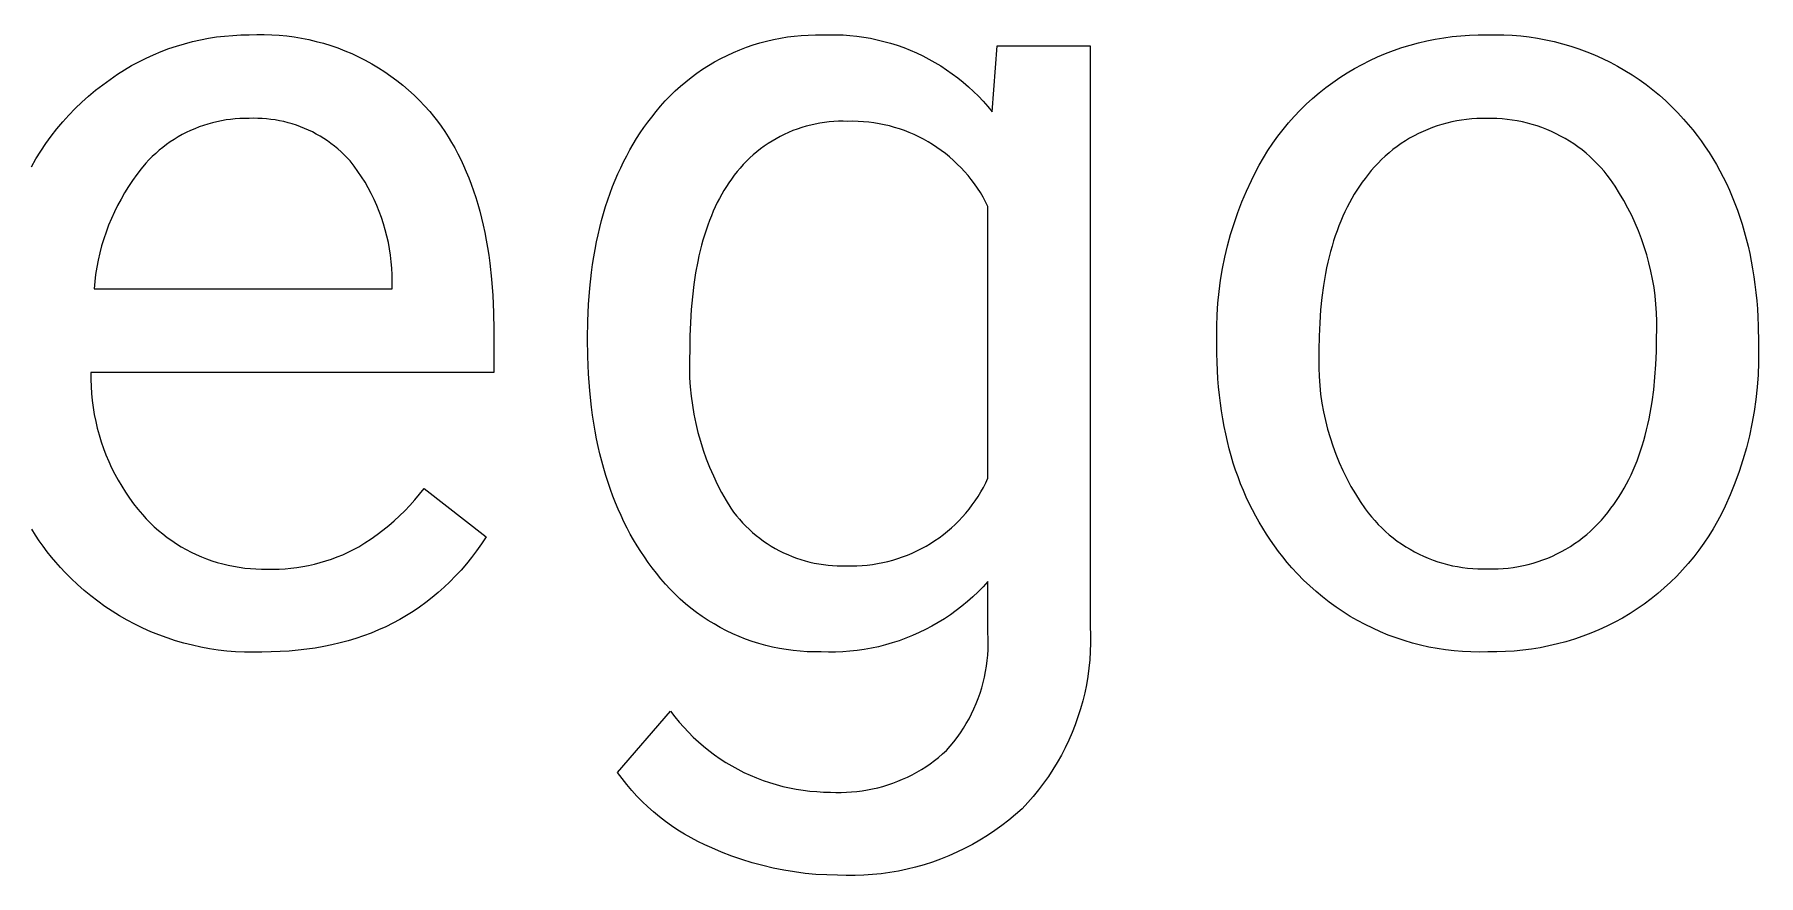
# Model space of a CAD drawing. Header units: millimetres. Extents: x -962 to 3068, y -237 to 2578.
# Drawn here: x 1969 to 2051.2, y 70 to 110.1 of the extents above; entities that cross this region are included whole.
import ezdxf

# ---------------------------------------------------------------- set-up
doc = ezdxf.new("R2010")
doc.units = ezdxf.units.MM
doc.header["$MEASUREMENT"] = 0
doc.layers.add('Domyślny', color=7, linetype='Continuous', true_color=0x000000)

msp = doc.modelspace()

# ---------------------------------------------------------------- linework, layer by layer
at = {"layer": 'Domyślny', "color": 18, "lineweight": 15, "true_color": 0x000000}
for p, q in [((1975.04, 109.256), (1975.406, 109.393)), ((1975.406, 109.393), (1975.776, 109.518)), ((1975.776, 109.518), (1976.15, 109.63)), ((1976.15, 109.63), (1976.527, 109.729)), ((1976.527, 109.729), (1976.908, 109.815)), ((1976.908, 109.815), (1977.292, 109.888)), ((1977.292, 109.888), (1977.678, 109.948)), ((1977.678, 109.948), (1978.065, 109.994)), ((1978.065, 109.994), (1978.454, 110.027)), ((1978.454, 110.027), (1978.844, 110.047)), ((1978.844, 110.047), (1979.235, 110.053)), ((1979.235, 110.053), (1979.593, 110.066)), ((1979.593, 110.066), (1979.951, 110.068)), ((1979.951, 110.068), (1980.309, 110.057)), ((1980.309, 110.057), (1980.667, 110.035)), ((1980.667, 110.035), (1981.024, 110)), ((1981.024, 110), (1981.379, 109.953)), ((1981.379, 109.953), (1981.733, 109.894)), ((1981.733, 109.894), (1982.084, 109.824)), ((1982.084, 109.824), (1982.433, 109.741)), ((1982.433, 109.741), (1982.779, 109.647)), ((1982.779, 109.647), (1983.121, 109.541)), ((1983.121, 109.541), (1983.46, 109.424)), ((1983.46, 109.424), (1983.794, 109.295)), ((1983.794, 109.295), (1984.124, 109.155)), ((2002.315, 109.215), (2002.624, 109.344)), ((2002.624, 109.344), (2002.937, 109.464)), ((2002.937, 109.464), (2003.254, 109.572)), ((2003.254, 109.572), (2003.574, 109.67)), ((2003.574, 109.67), (2003.897, 109.757)), ((2003.897, 109.757), (2004.223, 109.833)), ((2004.223, 109.833), (2004.552, 109.897)), ((2004.552, 109.897), (2004.883, 109.951)), ((2004.883, 109.951), (2005.215, 109.993)), ((2005.215, 109.993), (2005.548, 110.024)), ((2005.548, 110.024), (2005.883, 110.043)), ((2005.883, 110.043), (2006.217, 110.052)), ((2006.217, 110.052), (2006.552, 110.049)), ((2006.552, 110.049), (2006.881, 110.058)), ((2006.881, 110.058), (2007.211, 110.057)), ((2007.211, 110.057), (2007.54, 110.045)), ((2007.54, 110.045), (2007.868, 110.021)), ((2007.868, 110.021), (2008.196, 109.987)), ((2008.196, 109.987), (2008.522, 109.941)), ((2008.522, 109.941), (2008.846, 109.885)), ((2008.846, 109.885), (2009.169, 109.817)), ((2009.169, 109.817), (2009.489, 109.739)), ((2009.489, 109.739), (2009.806, 109.65)), ((2009.806, 109.65), (2010.12, 109.551)), ((2010.12, 109.551), (2010.43, 109.44)), ((2010.43, 109.44), (2010.737, 109.32)), ((2010.737, 109.32), (2011.039, 109.189)), ((2014.645, 106.385), (2014.886, 109.525)), ((2014.886, 109.525), (2019.315, 109.525)), ((2019.315, 109.525), (2019.315, 81.852)), ((2033.395, 109.16), (2033.779, 109.307)), ((2033.779, 109.307), (2034.168, 109.441)), ((2034.168, 109.441), (2034.561, 109.563)), ((2034.561, 109.563), (2034.958, 109.671)), ((2034.958, 109.671), (2035.358, 109.765)), ((2035.358, 109.765), (2035.761, 109.847)), ((2035.761, 109.847), (2036.167, 109.914)), ((2036.167, 109.914), (2036.575, 109.969)), ((2036.575, 109.969), (2036.984, 110.009)), ((2036.984, 110.009), (2037.394, 110.036)), ((2037.394, 110.036), (2037.805, 110.049)), ((2037.805, 110.049), (2038.217, 110.049)), ((2038.217, 110.049), (2038.622, 110.057)), ((2038.622, 110.057), (2039.027, 110.051)), ((2039.027, 110.051), (2039.432, 110.031)), ((2039.432, 110.031), (2039.837, 109.998)), ((2039.837, 109.998), (2040.239, 109.951)), ((2040.239, 109.951), (2040.64, 109.891)), ((2040.64, 109.891), (2041.039, 109.817)), ((2041.039, 109.817), (2041.435, 109.729)), ((2041.435, 109.729), (2041.827, 109.629)), ((2041.827, 109.629), (2042.216, 109.514)), ((2042.216, 109.514), (2042.601, 109.387)), ((2042.601, 109.387), (2042.982, 109.247)), ((1973.297, 108.383), (1973.633, 108.582)), ((1973.633, 108.582), (1973.976, 108.768)), ((1973.976, 108.768), (1974.325, 108.943)), ((1974.325, 108.943), (1974.68, 109.105)), ((1974.68, 109.105), (1975.04, 109.256)), ((1984.124, 109.155), (1984.449, 109.004)), ((1984.449, 109.004), (1984.769, 108.842)), ((1984.769, 108.842), (1985.083, 108.669)), ((1985.083, 108.669), (1985.391, 108.486)), ((1985.391, 108.486), (1985.693, 108.292)), ((2000.847, 108.413), (2001.13, 108.593)), ((2001.13, 108.593), (2001.418, 108.763)), ((2001.418, 108.763), (2001.712, 108.924)), ((2001.712, 108.924), (2002.011, 109.074)), ((2002.011, 109.074), (2002.315, 109.215)), ((2011.039, 109.189), (2011.337, 109.048)), ((2011.337, 109.048), (2011.629, 108.897)), ((2011.629, 108.897), (2011.917, 108.737)), ((2011.917, 108.737), (2012.199, 108.567)), ((2012.199, 108.567), (2012.475, 108.387)), ((2031.914, 108.446), (2032.275, 108.643)), ((2032.275, 108.643), (2032.643, 108.828)), ((2032.643, 108.828), (2033.016, 109)), ((2033.016, 109), (2033.395, 109.16)), ((2042.982, 109.247), (2043.357, 109.094)), ((2043.357, 109.094), (2043.727, 108.928)), ((2043.727, 108.928), (2044.091, 108.75)), ((2044.091, 108.75), (2044.449, 108.559)), ((2044.449, 108.559), (2044.8, 108.357)), ((1971.912, 107.407), (1972.255, 107.675)), ((1972.255, 107.675), (1972.607, 107.93)), ((1972.607, 107.93), (1972.967, 108.174)), ((1972.967, 108.174), (1973.297, 108.383)), ((1985.693, 108.292), (1985.988, 108.089)), ((1985.988, 108.089), (1986.276, 107.875)), ((1986.276, 107.875), (1986.556, 107.652)), ((1986.556, 107.652), (1986.829, 107.42)), ((1999.784, 107.6), (2000.039, 107.817)), ((2000.039, 107.817), (2000.302, 108.024)), ((2000.302, 108.024), (2000.571, 108.223)), ((2000.571, 108.223), (2000.847, 108.413)), ((2012.475, 108.387), (2012.745, 108.198)), ((2012.745, 108.198), (2013.008, 108.001)), ((2013.008, 108.001), (2013.265, 107.794)), ((2013.265, 107.794), (2013.514, 107.579)), ((2030.55, 107.539), (2030.878, 107.783)), ((2030.878, 107.783), (2031.215, 108.016)), ((2031.215, 108.016), (2031.56, 108.237)), ((2031.56, 108.237), (2031.914, 108.446)), ((2044.8, 108.357), (2045.145, 108.142)), ((2045.145, 108.142), (2045.481, 107.917)), ((2045.481, 107.917), (2045.81, 107.68)), ((2045.81, 107.68), (2046.131, 107.431)), ((1970.943, 106.535), (1971.256, 106.837)), ((1971.256, 106.837), (1971.579, 107.128)), ((1971.579, 107.128), (1971.912, 107.407)), ((1986.829, 107.42), (1987.094, 107.178)), ((1987.094, 107.178), (1987.35, 106.928)), ((1987.35, 106.928), (1987.598, 106.669)), ((1998.841, 106.65), (1999.064, 106.9)), ((1999.064, 106.9), (1999.296, 107.141)), ((1999.296, 107.141), (1999.536, 107.375)), ((1999.536, 107.375), (1999.784, 107.6)), ((2013.514, 107.579), (2013.756, 107.356)), ((2013.756, 107.356), (2013.99, 107.124)), ((2013.99, 107.124), (2014.217, 106.885)), ((2014.217, 106.885), (2014.435, 106.639)), ((2029.616, 106.742), (2029.918, 107.018)), ((2029.918, 107.018), (2030.229, 107.284)), ((2030.229, 107.284), (2030.55, 107.539)), ((2046.131, 107.431), (2046.443, 107.172)), ((2046.443, 107.172), (2046.746, 106.903)), ((2046.746, 106.903), (2047.04, 106.624)), ((1970.35, 105.899), (1970.641, 106.222)), ((1970.641, 106.222), (1970.943, 106.535)), ((1978.131, 105.993), (1977.913, 105.956)), ((1978.351, 106.023), (1978.131, 105.993)), ((1978.571, 106.045), (1978.351, 106.023)), ((1978.792, 106.06), (1978.571, 106.045)), ((1979.013, 106.067), (1978.792, 106.06)), ((1979.235, 106.067), (1979.013, 106.067)), ((1979.442, 106.072), (1979.235, 106.067)), ((1979.65, 106.071), (1979.442, 106.072)), ((1979.858, 106.062), (1979.65, 106.071)), ((1980.065, 106.047), (1979.858, 106.062)), ((1980.271, 106.024), (1980.065, 106.047)), ((1980.477, 105.995), (1980.271, 106.024)), ((1980.681, 105.958), (1980.477, 105.995)), ((1987.598, 106.669), (1987.837, 106.402)), ((1987.837, 106.402), (1988.025, 106.171)), ((1988.025, 106.171), (1988.208, 105.935)), ((1998.231, 105.883), (1998.419, 106.13)), ((1998.419, 106.13), (1998.626, 106.394)), ((1998.626, 106.394), (1998.841, 106.65)), ((2014.435, 106.639), (2014.645, 106.385)), ((2028.769, 105.853), (2029.041, 106.159)), ((2029.041, 106.159), (2029.323, 106.455)), ((2029.323, 106.455), (2029.616, 106.742)), ((2037.258, 106.022), (2037.02, 105.991)), ((2037.497, 106.044), (2037.258, 106.022)), ((2037.737, 106.059), (2037.497, 106.044)), ((2037.977, 106.065), (2037.737, 106.059)), ((2038.217, 106.063), (2037.977, 106.065)), ((2038.461, 106.065), (2038.217, 106.063)), ((2038.704, 106.059), (2038.461, 106.065)), ((2038.948, 106.044), (2038.704, 106.059)), ((2039.191, 106.021), (2038.948, 106.044)), ((2039.433, 105.99), (2039.191, 106.021)), ((2047.04, 106.624), (2047.324, 106.334)), ((2047.324, 106.334), (2047.598, 106.036)), ((2047.598, 106.036), (2047.818, 105.783)), ((1969.546, 104.872), (1969.802, 105.224)), ((1969.802, 105.224), (1970.07, 105.566)), ((1970.07, 105.566), (1970.35, 105.899)), ((1975.849, 105.185), (1975.66, 105.07)), ((1976.042, 105.294), (1975.849, 105.185)), ((1976.239, 105.395), (1976.042, 105.294)), ((1976.439, 105.49), (1976.239, 105.395)), ((1976.642, 105.578), (1976.439, 105.49)), ((1976.848, 105.659), (1976.642, 105.578)), ((1977.057, 105.733), (1976.848, 105.659)), ((1977.268, 105.8), (1977.057, 105.733)), ((1977.481, 105.859), (1977.268, 105.8)), ((1977.696, 105.911), (1977.481, 105.859)), ((1977.913, 105.956), (1977.696, 105.911)), ((1980.884, 105.915), (1980.681, 105.958)), ((1981.086, 105.864), (1980.884, 105.915)), ((1981.286, 105.807), (1981.086, 105.864)), ((1981.483, 105.743), (1981.286, 105.807)), ((1981.679, 105.672), (1981.483, 105.743)), ((1981.871, 105.595), (1981.679, 105.672)), ((1982.062, 105.511), (1981.871, 105.595)), ((1982.249, 105.421), (1982.062, 105.511)), ((1982.433, 105.325), (1982.249, 105.421)), ((1982.613, 105.222), (1982.433, 105.325)), ((1982.79, 105.113), (1982.613, 105.222)), ((1988.208, 105.935), (1988.384, 105.692)), ((1988.384, 105.692), (1988.554, 105.443)), ((1988.554, 105.443), (1988.719, 105.188)), ((1988.719, 105.188), (1988.877, 104.927)), ((1997.702, 105.111), (1997.873, 105.373)), ((1997.873, 105.373), (1998.049, 105.631)), ((1998.049, 105.631), (1998.231, 105.883)), ((2004.539, 105.208), (2004.344, 105.102)), ((2004.739, 105.307), (2004.539, 105.208)), ((2004.941, 105.399), (2004.739, 105.307)), ((2005.147, 105.484), (2004.941, 105.399)), ((2005.355, 105.562), (2005.147, 105.484)), ((2005.566, 105.633), (2005.355, 105.562)), ((2005.779, 105.696), (2005.566, 105.633)), ((2005.995, 105.752), (2005.779, 105.696)), ((2006.212, 105.8), (2005.995, 105.752)), ((2006.43, 105.841), (2006.212, 105.8)), ((2006.65, 105.875), (2006.43, 105.841)), ((2006.871, 105.901), (2006.65, 105.875)), ((2007.093, 105.919), (2006.871, 105.901)), ((2007.315, 105.93), (2007.093, 105.919)), ((2007.538, 105.933), (2007.315, 105.93)), ((2007.76, 105.928), (2007.538, 105.933)), ((2008.01, 105.931), (2007.76, 105.928)), ((2008.261, 105.925), (2008.01, 105.931)), ((2008.511, 105.91), (2008.261, 105.925)), ((2008.76, 105.887), (2008.511, 105.91)), ((2009.008, 105.855), (2008.76, 105.887)), ((2009.255, 105.815), (2009.008, 105.855)), ((2009.501, 105.765), (2009.255, 105.815)), ((2009.744, 105.708), (2009.501, 105.765)), ((2009.986, 105.642), (2009.744, 105.708)), ((2010.225, 105.567), (2009.986, 105.642)), ((2010.461, 105.485), (2010.225, 105.567)), ((2010.694, 105.394), (2010.461, 105.485)), ((2010.924, 105.295), (2010.694, 105.394)), ((2011.151, 105.188), (2010.924, 105.295)), ((2011.373, 105.073), (2011.151, 105.188)), ((2028.017, 104.882), (2028.256, 105.215)), ((2028.256, 105.215), (2028.507, 105.538)), ((2028.507, 105.538), (2028.769, 105.853)), ((2034.751, 105.24), (2034.541, 105.123)), ((2034.965, 105.35), (2034.751, 105.24)), ((2035.182, 105.452), (2034.965, 105.35)), ((2035.402, 105.547), (2035.182, 105.452)), ((2035.626, 105.634), (2035.402, 105.547)), ((2035.853, 105.714), (2035.626, 105.634)), ((2036.082, 105.785), (2035.853, 105.714)), ((2036.314, 105.849), (2036.082, 105.785)), ((2036.547, 105.904), (2036.314, 105.849)), ((2036.783, 105.952), (2036.547, 105.904)), ((2037.02, 105.991), (2036.783, 105.952)), ((2039.673, 105.95), (2039.433, 105.99)), ((2039.912, 105.902), (2039.673, 105.95)), ((2040.15, 105.846), (2039.912, 105.902)), ((2040.385, 105.782), (2040.15, 105.846)), ((2040.618, 105.709), (2040.385, 105.782)), ((2040.848, 105.629), (2040.618, 105.709)), ((2041.075, 105.54), (2040.848, 105.629)), ((2041.3, 105.444), (2041.075, 105.54)), ((2041.52, 105.34), (2041.3, 105.444)), ((2041.737, 105.229), (2041.52, 105.34)), ((2041.95, 105.11), (2041.737, 105.229)), ((2047.818, 105.783), (2048.032, 105.524)), ((2048.032, 105.524), (2048.238, 105.261)), ((2048.238, 105.261), (2048.437, 104.992)), ((1969.072, 104.144), (1969.303, 104.512)), ((1969.303, 104.512), (1969.546, 104.872)), ((1974.779, 104.402), (1974.617, 104.251)), ((1974.946, 104.548), (1974.779, 104.402)), ((1975.117, 104.688), (1974.946, 104.548)), ((1975.294, 104.821), (1975.117, 104.688)), ((1975.475, 104.949), (1975.294, 104.821)), ((1975.66, 105.07), (1975.475, 104.949)), ((1982.963, 104.998), (1982.79, 105.113)), ((1983.132, 104.878), (1982.963, 104.998)), ((1983.297, 104.751), (1983.132, 104.878)), ((1983.458, 104.62), (1983.297, 104.751)), ((1983.614, 104.482), (1983.458, 104.62)), ((1983.765, 104.34), (1983.614, 104.482)), ((1988.877, 104.927), (1989.03, 104.659)), ((1989.03, 104.659), (1989.176, 104.386)), ((1989.176, 104.386), (1989.316, 104.106)), ((1997.227, 104.29), (1997.379, 104.569)), ((1997.379, 104.569), (1997.538, 104.842)), ((1997.538, 104.842), (1997.702, 105.111)), ((2003.425, 104.477), (2003.256, 104.333)), ((2003.6, 104.614), (2003.425, 104.477)), ((2003.78, 104.746), (2003.6, 104.614)), ((2003.963, 104.871), (2003.78, 104.746)), ((2004.152, 104.99), (2003.963, 104.871)), ((2004.344, 105.102), (2004.152, 104.99)), ((2011.592, 104.951), (2011.373, 105.073)), ((2011.806, 104.821), (2011.592, 104.951)), ((2012.015, 104.684), (2011.806, 104.821)), ((2012.22, 104.54), (2012.015, 104.684)), ((2012.419, 104.388), (2012.22, 104.54)), ((2012.613, 104.23), (2012.419, 104.388)), ((2027.573, 104.195), (2027.789, 104.542)), ((2027.789, 104.542), (2028.017, 104.882)), ((2033.561, 104.432), (2033.38, 104.274)), ((2033.747, 104.584), (2033.561, 104.432)), ((2033.939, 104.729), (2033.747, 104.584)), ((2034.135, 104.867), (2033.939, 104.729)), ((2034.336, 104.998), (2034.135, 104.867)), ((2034.541, 105.123), (2034.336, 104.998)), ((2042.159, 104.984), (2041.95, 105.11)), ((2042.363, 104.85), (2042.159, 104.984)), ((2042.563, 104.71), (2042.363, 104.85)), ((2042.757, 104.563), (2042.563, 104.71)), ((2042.947, 104.409), (2042.757, 104.563)), ((2043.131, 104.249), (2042.947, 104.409)), ((2048.437, 104.992), (2048.629, 104.718)), ((2048.629, 104.718), (2048.814, 104.439)), ((2048.814, 104.439), (2048.992, 104.154)), ((1968.854, 103.767), (1969.072, 104.144)), ((1974.089, 103.665), (1973.878, 103.391)), ((1974.309, 103.933), (1974.089, 103.665)), ((1974.46, 104.095), (1974.309, 103.933)), ((1974.617, 104.251), (1974.46, 104.095)), ((1983.911, 104.192), (1983.765, 104.34)), ((1984.053, 104.04), (1983.911, 104.192)), ((1984.241, 103.795), (1984.053, 104.04)), ((1984.421, 103.543), (1984.241, 103.795)), ((1984.593, 103.286), (1984.421, 103.543)), ((1989.316, 104.106), (1989.451, 103.821)), ((1989.451, 103.821), (1989.579, 103.529)), ((1989.579, 103.529), (1989.702, 103.231)), ((1996.806, 103.421), (1996.94, 103.716)), ((1996.94, 103.716), (1997.081, 104.006)), ((1997.081, 104.006), (1997.227, 104.29)), ((2002.485, 103.532), (2002.348, 103.357)), ((2002.628, 103.703), (2002.485, 103.532)), ((2002.777, 103.868), (2002.628, 103.703)), ((2002.931, 104.029), (2002.777, 103.868)), ((2003.091, 104.184), (2002.931, 104.029)), ((2003.256, 104.333), (2003.091, 104.184)), ((2012.801, 104.065), (2012.613, 104.23)), ((2012.984, 103.894), (2012.801, 104.065)), ((2013.16, 103.716), (2012.984, 103.894)), ((2013.331, 103.533), (2013.16, 103.716)), ((2013.494, 103.343), (2013.331, 103.533)), ((2027.177, 103.478), (2027.369, 103.84)), ((2027.369, 103.84), (2027.573, 104.195)), ((2032.714, 103.583), (2032.563, 103.396)), ((2032.872, 103.764), (2032.714, 103.583)), ((2033.035, 103.94), (2032.872, 103.764)), ((2033.205, 104.11), (2033.035, 103.94)), ((2033.38, 104.274), (2033.205, 104.11)), ((2043.309, 104.083), (2043.131, 104.249)), ((2043.481, 103.91), (2043.309, 104.083)), ((2043.648, 103.732), (2043.481, 103.91)), ((2043.808, 103.548), (2043.648, 103.732)), ((2043.961, 103.358), (2043.808, 103.548)), ((2048.992, 104.154), (2049.163, 103.865)), ((2049.163, 103.865), (2049.327, 103.57)), ((2049.327, 103.57), (2049.484, 103.27)), ((1973.483, 102.822), (1973.3, 102.527)), ((1973.676, 103.109), (1973.483, 102.822)), ((1973.878, 103.391), (1973.676, 103.109)), ((1984.755, 103.023), (1984.593, 103.286)), ((1984.909, 102.755), (1984.755, 103.023)), ((1985.054, 102.482), (1984.909, 102.755)), ((1989.702, 103.231), (1989.818, 102.927)), ((1989.818, 102.927), (1989.929, 102.617)), ((1996.438, 102.505), (1996.555, 102.816)), ((1996.555, 102.816), (1996.677, 103.121)), ((1996.677, 103.121), (1996.806, 103.421)), ((2001.978, 102.824), (2001.864, 102.64)), ((2002.096, 103.003), (2001.978, 102.824)), ((2002.217, 103.177), (2002.096, 103.003)), ((2002.348, 103.357), (2002.217, 103.177)), ((2013.651, 103.149), (2013.494, 103.343)), ((2013.802, 102.948), (2013.651, 103.149)), ((2013.945, 102.743), (2013.802, 102.948)), ((2014.081, 102.533), (2013.945, 102.743)), ((2026.765, 102.607), (2026.997, 103.11)), ((2026.997, 103.11), (2027.177, 103.478)), ((2032.153, 102.837), (2032.027, 102.646)), ((2032.284, 103.023), (2032.153, 102.837)), ((2032.419, 103.204), (2032.284, 103.023)), ((2032.563, 103.396), (2032.419, 103.204)), ((2044.108, 103.164), (2043.961, 103.358)), ((2044.334, 102.833), (2044.108, 103.164)), ((2044.549, 102.494), (2044.334, 102.833)), ((2049.484, 103.27), (2049.634, 102.964)), ((2049.634, 102.964), (2049.777, 102.654)), ((1972.963, 101.922), (1972.81, 101.611)), ((1973.127, 102.227), (1972.963, 101.922)), ((1973.3, 102.527), (1973.127, 102.227)), ((1985.189, 102.204), (1985.054, 102.482)), ((1985.315, 101.921), (1985.189, 102.204)), ((1985.432, 101.635), (1985.315, 101.921)), ((1989.929, 102.617), (1990.034, 102.301)), ((1990.034, 102.301), (1990.132, 101.978)), ((1990.132, 101.978), (1990.225, 101.65)), ((1996.223, 101.867), (1996.328, 102.188)), ((1996.328, 102.188), (1996.438, 102.505)), ((2001.546, 102.056), (2001.447, 101.851)), ((2001.648, 102.256), (2001.546, 102.056)), ((2001.754, 102.451), (2001.648, 102.256)), ((2001.864, 102.64), (2001.754, 102.451)), ((2014.209, 102.318), (2014.081, 102.533)), ((2014.33, 102.099), (2014.209, 102.318)), ((2014.444, 101.875), (2014.33, 102.099)), ((2026.352, 101.58), (2026.55, 102.097)), ((2026.55, 102.097), (2026.765, 102.607)), ((2031.673, 102.046), (2031.563, 101.836)), ((2031.786, 102.251), (2031.673, 102.046)), ((2031.904, 102.451), (2031.786, 102.251)), ((2032.027, 102.646), (2031.904, 102.451)), ((2044.753, 102.149), (2044.549, 102.494)), ((2044.945, 101.797), (2044.753, 102.149)), ((2049.777, 102.654), (2049.913, 102.338)), ((2049.913, 102.338), (2050.042, 102.018)), ((2050.042, 102.018), (2050.164, 101.692)), ((1972.668, 101.295), (1972.536, 100.975)), ((1972.81, 101.611), (1972.668, 101.295)), ((1985.539, 101.344), (1985.432, 101.635)), ((1985.636, 101.051), (1985.539, 101.344)), ((1990.225, 101.65), (1990.311, 101.315)), ((1990.311, 101.315), (1990.392, 100.974)), ((1995.945, 100.87), (1996.032, 101.208)), ((1996.032, 101.208), (1996.124, 101.54)), ((1996.124, 101.54), (1996.223, 101.867)), ((2001.174, 101.203), (2001.091, 100.977)), ((2001.261, 101.424), (2001.174, 101.203)), ((2001.352, 101.64), (2001.261, 101.424)), ((2001.447, 101.851), (2001.352, 101.64)), ((2014.444, 88.925), (2014.444, 101.875)), ((2026.171, 101.057), (2026.352, 101.58)), ((2031.26, 101.178), (2031.168, 100.949)), ((2031.357, 101.402), (2031.26, 101.178)), ((2031.458, 101.621), (2031.357, 101.402)), ((2031.563, 101.836), (2031.458, 101.621)), ((2045.125, 101.439), (2044.945, 101.797)), ((2045.293, 101.075), (2045.125, 101.439)), ((2045.449, 100.706), (2045.293, 101.075)), ((2050.164, 101.692), (2050.279, 101.36)), ((2050.279, 101.36), (2050.386, 101.024)), ((1972.303, 100.322), (1972.204, 99.99)), ((1972.414, 100.65), (1972.303, 100.322)), ((1972.536, 100.975), (1972.414, 100.65)), ((1985.723, 100.754), (1985.636, 101.051)), ((1985.8, 100.455), (1985.723, 100.754)), ((1985.867, 100.153), (1985.8, 100.455)), ((1990.392, 100.974), (1990.467, 100.627)), ((1990.467, 100.627), (1990.536, 100.273)), ((1990.536, 100.273), (1990.598, 99.914)), ((1995.79, 100.179), (1995.864, 100.527)), ((1995.864, 100.527), (1995.945, 100.87)), ((2000.863, 100.268), (2000.795, 100.021)), ((2000.935, 100.509), (2000.863, 100.268)), ((2001.011, 100.746), (2000.935, 100.509)), ((2001.091, 100.977), (2001.011, 100.746)), ((2025.862, 99.994), (2026.008, 100.528)), ((2026.008, 100.528), (2026.171, 101.057)), ((2030.996, 100.476), (2030.916, 100.233)), ((2031.08, 100.715), (2030.996, 100.476)), ((2031.168, 100.949), (2031.08, 100.715)), ((2045.593, 100.332), (2045.449, 100.706)), ((2045.724, 99.953), (2045.593, 100.332)), ((2050.386, 101.024), (2050.487, 100.683)), ((2050.487, 100.683), (2050.581, 100.336)), ((2050.581, 100.336), (2050.668, 99.984)), ((1972.115, 99.656), (1972.037, 99.318)), ((1972.204, 99.99), (1972.115, 99.656)), ((1985.923, 99.849), (1985.867, 100.153)), ((1985.97, 99.543), (1985.923, 99.849)), ((1986.006, 99.236), (1985.97, 99.543)), ((1990.598, 99.914), (1990.655, 99.548)), ((1990.655, 99.548), (1990.706, 99.176)), ((1995.602, 99.101), (1995.658, 99.466)), ((1995.658, 99.466), (1995.721, 99.825)), ((1995.721, 99.825), (1995.79, 100.179)), ((2000.671, 99.511), (2000.614, 99.248)), ((2000.731, 99.768), (2000.671, 99.511)), ((2000.795, 100.021), (2000.731, 99.768)), ((2025.624, 98.913), (2025.734, 99.455)), ((2025.734, 99.455), (2025.862, 99.994)), ((2030.703, 99.474), (2030.641, 99.211)), ((2030.77, 99.731), (2030.703, 99.474)), ((2030.841, 99.984), (2030.77, 99.731)), ((2030.916, 100.233), (2030.841, 99.984)), ((2045.842, 99.57), (2045.724, 99.953)), ((2045.948, 99.184), (2045.842, 99.57)), ((2050.668, 99.984), (2050.748, 99.627)), ((2050.748, 99.627), (2050.821, 99.266)), ((1971.916, 98.636), (1971.872, 98.292)), ((1971.971, 98.978), (1971.916, 98.636)), ((1972.037, 99.318), (1971.971, 98.978)), ((1986.032, 98.928), (1986.006, 99.236)), ((1986.047, 98.619), (1986.032, 98.928)), ((1986.052, 98.31), (1986.047, 98.619)), ((1990.706, 99.176), (1990.79, 98.413)), ((1995.467, 97.976), (1995.551, 98.732)), ((1995.551, 98.732), (1995.602, 99.101)), ((2000.513, 98.708), (2000.427, 98.146)), ((2000.614, 99.248), (2000.513, 98.708)), ((2025.533, 98.367), (2025.624, 98.913)), ((2030.529, 98.671), (2030.479, 98.394)), ((2030.583, 98.944), (2030.529, 98.671)), ((2030.641, 99.211), (2030.583, 98.944)), ((2046.041, 98.794), (2045.948, 99.184)), ((2046.121, 98.401), (2046.041, 98.794)), ((2050.821, 99.266), (2050.887, 98.898)), ((2050.887, 98.898), (2050.946, 98.526)), ((1971.872, 98.292), (1971.84, 97.947)), ((1971.84, 97.947), (1986.052, 97.947)), ((1986.052, 97.947), (1986.052, 98.31)), ((1990.79, 98.413), (1990.849, 97.625)), ((1995.407, 97.199), (1995.467, 97.976)), ((2000.427, 98.146), (2000.357, 97.564)), ((2025.403, 97.267), (2025.459, 97.818)), ((2025.459, 97.818), (2025.533, 98.367)), ((2030.434, 98.113), (2030.356, 97.535)), ((2030.479, 98.394), (2030.434, 98.113)), ((2046.187, 98.006), (2046.121, 98.401)), ((2046.241, 97.609), (2046.187, 98.006)), ((2050.946, 98.526), (2050.998, 98.149)), ((2050.998, 98.149), (2051.043, 97.767)), ((1990.849, 97.625), (1990.885, 96.812)), ((1995.371, 96.401), (1995.407, 97.199)), ((2000.302, 96.962), (2000.263, 96.339)), ((2000.357, 97.564), (2000.302, 96.962)), ((2025.366, 96.715), (2025.403, 97.267)), ((2030.356, 97.535), (2030.296, 96.938)), ((2046.281, 97.21), (2046.241, 97.609)), ((2046.308, 96.81), (2046.281, 97.21)), ((2051.043, 97.767), (2051.081, 97.379)), ((2051.081, 97.379), (2051.112, 96.987)), ((2051.112, 96.987), (2051.136, 96.589)), ((1990.885, 96.812), (1990.897, 95.974)), ((1995.359, 95.581), (1995.371, 96.401)), ((2000.263, 96.339), (2000.239, 95.695)), ((2025.346, 95.608), (2025.347, 96.162)), ((2025.347, 96.162), (2025.366, 96.715)), ((2030.253, 96.321), (2030.227, 95.686)), ((2030.296, 96.938), (2030.253, 96.321)), ((2046.322, 96.409), (2046.308, 96.81)), ((2046.322, 96.009), (2046.322, 96.409)), ((2051.136, 96.589), (2051.154, 96.187)), ((2051.154, 96.187), (2051.168, 95.366)), ((1990.897, 95.974), (1990.897, 93.961)), ((1995.372, 94.727), (1995.359, 95.581)), ((2000.239, 95.695), (2000.231, 95.031)), ((2025.346, 95.272), (2025.346, 95.608)), ((2030.227, 95.686), (2030.218, 95.031)), ((2046.301, 94.963), (2046.309, 95.608)), ((2046.309, 95.608), (2046.322, 96.009)), ((2051.168, 95.366), (2051.168, 95.031)), ((1995.408, 93.896), (1995.372, 94.727)), ((2000.215, 94.591), (2000.213, 94.151)), ((2000.231, 95.031), (2000.215, 94.591)), ((2025.35, 94.861), (2025.346, 95.272)), ((2025.361, 94.455), (2025.35, 94.861)), ((2030.218, 95.031), (2030.205, 94.609)), ((2030.205, 94.609), (2030.206, 94.186)), ((2046.276, 94.337), (2046.301, 94.963)), ((2051.168, 95.031), (2051.166, 94.441)), ((1971.692, 93.961), (1971.691, 93.626)), ((1990.897, 93.961), (1971.692, 93.961)), ((1995.468, 93.087), (1995.408, 93.896)), ((2000.213, 94.151), (2000.227, 93.712)), ((2000.227, 93.712), (2000.255, 93.273)), ((2025.378, 94.054), (2025.361, 94.455)), ((2025.403, 93.658), (2025.378, 94.054)), ((2030.206, 94.186), (2030.223, 93.764)), ((2030.223, 93.764), (2030.254, 93.342)), ((2046.175, 93.139), (2046.234, 93.729)), ((2046.234, 93.729), (2046.276, 94.337)), ((2051.144, 93.852), (2051.102, 93.264)), ((2051.166, 94.441), (2051.144, 93.852)), ((1971.691, 93.626), (1971.701, 93.291)), ((1971.701, 93.291), (1971.722, 92.957)), ((1971.722, 92.957), (1971.755, 92.623)), ((1995.553, 92.302), (1995.468, 93.087)), ((2000.255, 93.273), (2000.299, 92.835)), ((2025.435, 93.268), (2025.403, 93.658)), ((2025.474, 92.882), (2025.435, 93.268)), ((2025.519, 92.502), (2025.474, 92.882)), ((2030.254, 93.342), (2030.3, 92.922)), ((2030.3, 92.922), (2030.36, 92.504)), ((2046.1, 92.568), (2046.175, 93.139)), ((2051.102, 93.264), (2051.039, 92.677)), ((1971.755, 92.623), (1971.798, 92.291)), ((1971.798, 92.291), (1971.853, 91.96)), ((1995.604, 91.918), (1995.553, 92.302)), ((2000.299, 92.835), (2000.358, 92.399)), ((2000.358, 92.399), (2000.432, 91.966)), ((2025.572, 92.127), (2025.519, 92.502)), ((2025.632, 91.757), (2025.572, 92.127)), ((2030.36, 92.504), (2030.435, 92.088)), ((2030.435, 92.088), (2030.524, 91.675)), ((2046.007, 92.015), (2046.056, 92.289)), ((2046.056, 92.289), (2046.1, 92.568)), ((2050.957, 92.094), (2050.854, 91.513)), ((2051.039, 92.677), (2050.957, 92.094)), ((1971.853, 91.96), (1971.919, 91.631)), ((1971.919, 91.631), (1971.995, 91.305)), ((1971.995, 91.305), (1972.083, 90.981)), ((1995.662, 91.54), (1995.604, 91.918)), ((1995.725, 91.167), (1995.662, 91.54)), ((2000.432, 91.966), (2000.52, 91.535)), ((2000.52, 91.535), (2000.623, 91.107)), ((2025.699, 91.392), (2025.632, 91.757)), ((2025.773, 91.032), (2025.699, 91.392)), ((2030.524, 91.675), (2030.628, 91.266)), ((2030.628, 91.266), (2030.746, 90.86)), ((2045.771, 90.964), (2045.836, 91.22)), ((2045.836, 91.22), (2045.898, 91.481)), ((2045.898, 91.481), (2045.954, 91.746)), ((2045.954, 91.746), (2046.007, 92.015)), ((2050.854, 91.513), (2050.731, 90.936)), ((1972.083, 90.981), (1972.181, 90.661)), ((1972.181, 90.661), (1972.29, 90.344)), ((1995.795, 90.8), (1995.725, 91.167)), ((1995.87, 90.439), (1995.795, 90.8)), ((1995.952, 90.083), (1995.87, 90.439)), ((2000.623, 91.107), (2000.741, 90.683)), ((2000.741, 90.683), (2000.874, 90.264)), ((2025.854, 90.677), (2025.773, 91.032)), ((2025.942, 90.328), (2025.854, 90.677)), ((2030.746, 90.86), (2030.878, 90.458)), ((2030.878, 90.458), (2031.024, 90.062)), ((2045.549, 90.224), (2045.627, 90.467)), ((2045.627, 90.467), (2045.701, 90.713)), ((2045.701, 90.713), (2045.771, 90.964)), ((2050.731, 90.936), (2050.588, 90.364)), ((1972.29, 90.344), (1972.409, 90.031)), ((1972.409, 90.031), (1972.539, 89.722)), ((1972.539, 89.722), (1972.679, 89.417)), ((1996.039, 89.733), (1995.952, 90.083)), ((1996.133, 89.389), (1996.039, 89.733)), ((2000.874, 90.264), (2001.02, 89.849)), ((2001.02, 89.849), (2001.181, 89.44)), ((2026.037, 89.984), (2025.942, 90.328)), ((2026.138, 89.644), (2026.037, 89.984)), ((2026.247, 89.31), (2026.138, 89.644)), ((2031.024, 90.062), (2031.184, 89.671)), ((2031.184, 89.671), (2031.357, 89.285)), ((2045.288, 89.525), (2045.379, 89.754)), ((2045.379, 89.754), (2045.466, 89.987)), ((2045.466, 89.987), (2045.549, 90.224)), ((2050.426, 89.797), (2050.244, 89.236)), ((2050.588, 90.364), (2050.426, 89.797)), ((1972.679, 89.417), (1972.829, 89.118)), ((1972.829, 89.118), (1972.989, 88.823)), ((1972.989, 88.823), (1973.159, 88.535)), ((1996.232, 89.051), (1996.133, 89.389)), ((1996.338, 88.718), (1996.232, 89.051)), ((2001.181, 89.44), (2001.356, 89.036)), ((2001.356, 89.036), (2001.545, 88.639)), ((2014.338, 88.701), (2014.444, 88.925)), ((2026.363, 88.981), (2026.247, 89.31)), ((2026.486, 88.658), (2026.363, 88.981)), ((2031.357, 89.285), (2031.544, 88.906)), ((2031.544, 88.906), (2031.744, 88.534)), ((2044.879, 88.656), (2044.988, 88.867)), ((2044.988, 88.867), (2045.092, 89.082)), ((2045.092, 89.082), (2045.192, 89.301)), ((2045.192, 89.301), (2045.288, 89.525)), ((2050.244, 89.236), (2050.043, 88.682)), ((1973.159, 88.535), (1973.339, 88.251)), ((1973.339, 88.251), (1973.528, 87.975)), ((1973.528, 87.975), (1973.726, 87.704)), ((1987.129, 87.888), (1987.353, 88.156)), ((1987.353, 88.156), (1987.569, 88.432)), ((1987.569, 88.432), (1990.535, 86.124)), ((1996.45, 88.391), (1996.338, 88.718)), ((1996.567, 88.07), (1996.45, 88.391)), ((1996.691, 87.754), (1996.567, 88.07)), ((2001.545, 88.639), (2001.747, 88.248)), ((2001.747, 88.248), (2001.962, 87.864)), ((2013.839, 87.848), (2013.974, 88.055)), ((2013.974, 88.055), (2014.103, 88.266)), ((2014.103, 88.266), (2014.224, 88.481)), ((2014.224, 88.481), (2014.338, 88.701)), ((2026.615, 88.339), (2026.486, 88.658)), ((2026.752, 88.025), (2026.615, 88.339)), ((2026.896, 87.717), (2026.752, 88.025)), ((2031.744, 88.534), (2031.956, 88.169)), ((2031.956, 88.169), (2032.181, 87.811)), ((2044.401, 87.86), (2044.527, 88.052)), ((2044.527, 88.052), (2044.649, 88.249)), ((2044.649, 88.249), (2044.766, 88.451)), ((2044.766, 88.451), (2044.879, 88.656)), ((2049.823, 88.135), (2049.584, 87.596)), ((2050.043, 88.682), (2049.823, 88.135)), ((1973.726, 87.704), (1973.933, 87.44)), ((1973.933, 87.44), (1974.148, 87.184)), ((1974.148, 87.184), (1974.329, 86.986)), ((1986.148, 86.89), (1986.406, 87.127)), ((1986.406, 87.127), (1986.655, 87.373)), ((1986.655, 87.373), (1986.896, 87.626)), ((1986.896, 87.626), (1987.129, 87.888)), ((1996.82, 87.444), (1996.691, 87.754)), ((1996.956, 87.14), (1996.82, 87.444)), ((1997.098, 86.841), (1996.956, 87.14)), ((2001.962, 87.864), (2002.191, 87.489)), ((2002.191, 87.489), (2002.321, 87.31)), ((2002.321, 87.31), (2002.457, 87.135)), ((2002.457, 87.135), (2002.599, 86.965)), ((2013.226, 87.073), (2013.389, 87.258)), ((2013.389, 87.258), (2013.546, 87.45)), ((2013.546, 87.45), (2013.696, 87.646)), ((2013.696, 87.646), (2013.839, 87.848)), ((2027.046, 87.413), (2026.896, 87.717)), ((2027.203, 87.115), (2027.046, 87.413)), ((2027.368, 86.821), (2027.203, 87.115)), ((2032.181, 87.811), (2032.419, 87.462)), ((2032.419, 87.462), (2032.565, 87.268)), ((2032.565, 87.268), (2032.717, 87.08)), ((2043.679, 86.921), (2043.837, 87.105)), ((2043.837, 87.105), (2043.99, 87.294)), ((2043.99, 87.294), (2044.135, 87.489)), ((2044.135, 87.489), (2044.27, 87.672)), ((2044.27, 87.672), (2044.401, 87.86)), ((2049.405, 87.229), (2049.213, 86.869)), ((2049.584, 87.596), (2049.405, 87.229)), ((1969.046, 86.212), (1968.872, 86.486)), ((1974.329, 86.986), (1974.517, 86.796)), ((1974.517, 86.796), (1974.711, 86.611)), ((1974.711, 86.611), (1974.912, 86.434)), ((1974.912, 86.434), (1975.118, 86.263)), ((1985.332, 86.231), (1985.611, 86.442)), ((1985.611, 86.442), (1985.883, 86.661)), ((1985.883, 86.661), (1986.148, 86.89)), ((1997.245, 86.548), (1997.098, 86.841)), ((1997.399, 86.261), (1997.245, 86.548)), ((2002.599, 86.965), (2002.747, 86.801)), ((2002.747, 86.801), (2002.901, 86.641)), ((2002.901, 86.641), (2003.06, 86.487)), ((2003.06, 86.487), (2003.224, 86.339)), ((2003.224, 86.339), (2003.393, 86.196)), ((2012.319, 86.235), (2012.512, 86.39)), ((2012.512, 86.39), (2012.699, 86.551)), ((2012.699, 86.551), (2012.881, 86.719)), ((2012.881, 86.719), (2013.057, 86.893)), ((2013.057, 86.893), (2013.226, 87.073)), ((2027.539, 86.533), (2027.368, 86.821)), ((2027.717, 86.25), (2027.539, 86.533)), ((2032.717, 87.08), (2032.876, 86.898)), ((2032.876, 86.898), (2033.041, 86.721)), ((2033.041, 86.721), (2033.212, 86.55)), ((2033.212, 86.55), (2033.389, 86.384)), ((2033.389, 86.384), (2033.572, 86.226)), ((2042.982, 86.244), (2043.165, 86.404)), ((2043.165, 86.404), (2043.342, 86.57)), ((2043.342, 86.57), (2043.513, 86.742)), ((2043.513, 86.742), (2043.679, 86.921)), ((2049.009, 86.515), (2048.794, 86.168)), ((2049.213, 86.869), (2049.009, 86.515)), ((1969.226, 85.942), (1969.046, 86.212)), ((1969.414, 85.678), (1969.226, 85.942)), ((1969.608, 85.419), (1969.414, 85.678)), ((1975.118, 86.263), (1975.331, 86.1)), ((1975.331, 86.1), (1975.549, 85.945)), ((1975.549, 85.945), (1975.772, 85.797)), ((1975.772, 85.797), (1976, 85.657)), ((1976, 85.657), (1976.233, 85.525)), ((1976.233, 85.525), (1976.471, 85.401)), ((1983.951, 85.393), (1984.205, 85.519)), ((1984.205, 85.519), (1984.455, 85.654)), ((1984.455, 85.654), (1984.754, 85.837)), ((1984.754, 85.837), (1985.046, 86.029)), ((1985.046, 86.029), (1985.332, 86.231)), ((1990.075, 85.46), (1989.835, 85.145)), ((1990.309, 85.787), (1990.075, 85.46)), ((1990.535, 86.124), (1990.309, 85.787)), ((1997.558, 85.979), (1997.399, 86.261)), ((1997.724, 85.704), (1997.558, 85.979)), ((1997.896, 85.433), (1997.724, 85.704)), ((2003.393, 86.196), (2003.567, 86.059)), ((2003.567, 86.059), (2003.746, 85.928)), ((2003.746, 85.928), (2003.929, 85.803)), ((2003.929, 85.803), (2004.116, 85.685)), ((2004.116, 85.685), (2004.307, 85.573)), ((2004.307, 85.573), (2004.502, 85.468)), ((2004.502, 85.468), (2004.7, 85.37)), ((2010.836, 85.351), (2011.061, 85.455)), ((2011.061, 85.455), (2011.281, 85.567)), ((2011.281, 85.567), (2011.498, 85.686)), ((2011.498, 85.686), (2011.71, 85.812)), ((2011.71, 85.812), (2011.918, 85.946)), ((2011.918, 85.946), (2012.121, 86.087)), ((2012.121, 86.087), (2012.319, 86.235)), ((2027.902, 85.972), (2027.717, 86.25)), ((2028.094, 85.699), (2027.902, 85.972)), ((2028.292, 85.431), (2028.094, 85.699)), ((2033.572, 86.226), (2033.76, 86.073)), ((2033.76, 86.073), (2033.953, 85.928)), ((2033.953, 85.928), (2034.152, 85.789)), ((2034.152, 85.789), (2034.354, 85.657)), ((2034.354, 85.657), (2034.562, 85.532)), ((2034.562, 85.532), (2034.774, 85.414)), ((2041.779, 85.426), (2041.991, 85.544)), ((2041.991, 85.544), (2042.199, 85.67)), ((2042.199, 85.67), (2042.402, 85.803)), ((2042.402, 85.803), (2042.6, 85.943)), ((2042.6, 85.943), (2042.794, 86.09)), ((2042.794, 86.09), (2042.982, 86.244)), ((2048.329, 85.498), (2048.079, 85.174)), ((2048.567, 85.829), (2048.329, 85.498)), ((2048.794, 86.168), (2048.567, 85.829)), ((1969.81, 85.165), (1969.608, 85.419)), ((1970.019, 84.916), (1969.81, 85.165)), ((1970.235, 84.672), (1970.019, 84.916)), ((1970.458, 84.433), (1970.235, 84.672)), ((1976.471, 85.401), (1976.712, 85.286)), ((1976.712, 85.286), (1976.958, 85.179)), ((1976.958, 85.179), (1977.207, 85.08)), ((1977.207, 85.08), (1977.459, 84.991)), ((1977.459, 84.991), (1977.714, 84.91)), ((1977.714, 84.91), (1977.972, 84.838)), ((1977.972, 84.838), (1978.233, 84.775)), ((1978.233, 84.775), (1978.495, 84.722)), ((1978.495, 84.722), (1978.759, 84.677)), ((1978.759, 84.677), (1979.024, 84.642)), ((1979.024, 84.642), (1979.291, 84.616)), ((1980.945, 84.608), (1981.228, 84.632)), ((1981.228, 84.632), (1981.51, 84.666)), ((1981.51, 84.666), (1981.791, 84.709)), ((1981.791, 84.709), (1982.07, 84.762)), ((1982.07, 84.762), (1982.347, 84.825)), ((1982.347, 84.825), (1982.622, 84.897)), ((1982.622, 84.897), (1982.894, 84.978)), ((1982.894, 84.978), (1983.163, 85.068)), ((1983.163, 85.068), (1983.429, 85.167)), ((1983.429, 85.167), (1983.692, 85.276)), ((1983.692, 85.276), (1983.951, 85.393)), ((1989.588, 84.84), (1989.334, 84.545)), ((1989.835, 85.145), (1989.588, 84.84)), ((1998.073, 85.169), (1997.896, 85.433)), ((1998.257, 84.91), (1998.073, 85.169)), ((1998.446, 84.657), (1998.257, 84.91)), ((1998.646, 84.389), (1998.446, 84.657)), ((2004.7, 85.37), (2004.901, 85.278)), ((2004.901, 85.278), (2005.106, 85.194)), ((2005.106, 85.194), (2005.313, 85.116)), ((2005.313, 85.116), (2005.523, 85.046)), ((2005.523, 85.046), (2005.735, 84.983)), ((2005.735, 84.983), (2005.95, 84.927)), ((2005.95, 84.927), (2006.166, 84.879)), ((2006.166, 84.879), (2006.383, 84.838)), ((2006.383, 84.838), (2006.602, 84.804)), ((2006.602, 84.804), (2006.822, 84.778)), ((2006.822, 84.778), (2007.043, 84.76)), ((2007.043, 84.76), (2007.264, 84.749)), ((2007.264, 84.749), (2007.485, 84.746)), ((2007.485, 84.746), (2007.706, 84.751)), ((2007.706, 84.751), (2007.954, 84.746)), ((2007.954, 84.746), (2008.201, 84.75)), ((2008.201, 84.75), (2008.448, 84.762)), ((2008.448, 84.762), (2008.694, 84.783)), ((2008.694, 84.783), (2008.939, 84.813)), ((2008.939, 84.813), (2009.184, 84.851)), ((2009.184, 84.851), (2009.427, 84.898)), ((2009.427, 84.898), (2009.668, 84.953)), ((2009.668, 84.953), (2009.907, 85.016)), ((2009.907, 85.016), (2010.143, 85.088)), ((2010.143, 85.088), (2010.377, 85.168)), ((2010.377, 85.168), (2010.608, 85.255)), ((2010.608, 85.255), (2010.836, 85.351)), ((2028.498, 85.168), (2028.292, 85.431)), ((2028.71, 84.91), (2028.498, 85.168)), ((2028.93, 84.657), (2028.71, 84.91)), ((2029.202, 84.358), (2028.93, 84.657)), ((2034.774, 85.414), (2034.989, 85.304)), ((2034.989, 85.304), (2035.208, 85.202)), ((2035.208, 85.202), (2035.431, 85.107)), ((2035.431, 85.107), (2035.657, 85.02)), ((2035.657, 85.02), (2035.886, 84.941)), ((2035.886, 84.941), (2036.117, 84.87)), ((2036.117, 84.87), (2036.351, 84.807)), ((2036.351, 84.807), (2036.587, 84.753)), ((2036.587, 84.753), (2036.824, 84.706)), ((2036.824, 84.706), (2037.063, 84.668)), ((2037.063, 84.668), (2037.304, 84.638)), ((2037.304, 84.638), (2037.545, 84.617)), ((2038.999, 84.618), (2039.241, 84.64)), ((2039.241, 84.64), (2039.482, 84.671)), ((2039.482, 84.671), (2039.722, 84.71)), ((2039.722, 84.71), (2039.96, 84.757)), ((2039.96, 84.757), (2040.197, 84.812)), ((2040.197, 84.812), (2040.431, 84.876)), ((2040.431, 84.876), (2040.663, 84.948)), ((2040.663, 84.948), (2040.893, 85.028)), ((2040.893, 85.028), (2041.119, 85.116)), ((2041.119, 85.116), (2041.343, 85.211)), ((2041.343, 85.211), (2041.562, 85.315)), ((2041.562, 85.315), (2041.779, 85.426)), ((2047.819, 84.86), (2047.549, 84.554)), ((2048.079, 85.174), (2047.819, 84.86)), ((1970.751, 84.136), (1970.458, 84.433)), ((1971.055, 83.85), (1970.751, 84.136)), ((1971.367, 83.574), (1971.055, 83.85)), ((1979.291, 84.616), (1979.558, 84.599)), ((1979.558, 84.599), (1979.826, 84.592)), ((1979.826, 84.592), (1980.094, 84.594)), ((1980.094, 84.594), (1980.378, 84.589)), ((1980.378, 84.589), (1980.662, 84.594)), ((1980.662, 84.594), (1980.945, 84.608)), ((1988.805, 83.988), (1988.529, 83.726)), ((1989.073, 84.262), (1988.805, 83.988)), ((1989.334, 84.545), (1989.073, 84.262)), ((1998.855, 84.128), (1998.646, 84.389)), ((1999.073, 83.875), (1998.855, 84.128)), ((1999.3, 83.629), (1999.073, 83.875)), ((2014.444, 83.999), (2014.212, 83.747)), ((2014.444, 81.557), (2014.444, 83.999)), ((2029.485, 84.07), (2029.202, 84.358)), ((2029.777, 83.79), (2029.485, 84.07)), ((2037.545, 84.617), (2037.786, 84.604)), ((2037.786, 84.604), (2038.028, 84.599)), ((2038.028, 84.599), (2038.27, 84.603)), ((2038.27, 84.603), (2038.513, 84.6)), ((2038.513, 84.6), (2038.756, 84.605)), ((2038.756, 84.605), (2038.999, 84.618)), ((2046.978, 83.971), (2046.678, 83.694)), ((2047.268, 84.258), (2046.978, 83.971)), ((2047.549, 84.554), (2047.268, 84.258)), ((1971.689, 83.309), (1971.367, 83.574)), ((1972.02, 83.055), (1971.689, 83.309)), ((1972.359, 82.812), (1972.02, 83.055)), ((1987.662, 83.003), (1987.359, 82.783)), ((1987.958, 83.233), (1987.662, 83.003)), ((1988.247, 83.474), (1987.958, 83.233)), ((1988.529, 83.726), (1988.247, 83.474)), ((1999.535, 83.391), (1999.3, 83.629)), ((1999.778, 83.162), (1999.535, 83.391)), ((2000.029, 82.941), (1999.778, 83.162)), ((2013.466, 83.039), (2013.201, 82.82)), ((2013.722, 83.266), (2013.466, 83.039)), ((2013.971, 83.502), (2013.722, 83.266)), ((2014.212, 83.747), (2013.971, 83.502)), ((2030.078, 83.521), (2029.777, 83.79)), ((2030.388, 83.263), (2030.078, 83.521)), ((2030.707, 83.015), (2030.388, 83.263)), ((2031.035, 82.778), (2030.707, 83.015)), ((2046.051, 83.171), (2045.724, 82.926)), ((2046.369, 83.427), (2046.051, 83.171)), ((2046.678, 83.694), (2046.369, 83.427)), ((1972.707, 82.581), (1972.359, 82.812)), ((1973.061, 82.362), (1972.707, 82.581)), ((1973.423, 82.155), (1973.061, 82.362)), ((1986.408, 82.187), (1986.077, 82.01)), ((1986.732, 82.375), (1986.408, 82.187)), ((1987.049, 82.574), (1986.732, 82.375)), ((1987.359, 82.783), (1987.049, 82.574)), ((2000.287, 82.729), (2000.029, 82.941)), ((2000.552, 82.526), (2000.287, 82.729)), ((2000.825, 82.332), (2000.552, 82.526)), ((2001.104, 82.148), (2000.825, 82.332)), ((2012.366, 82.221), (2012.074, 82.04)), ((2012.651, 82.411), (2012.366, 82.221)), ((2012.93, 82.611), (2012.651, 82.411)), ((2013.201, 82.82), (2012.93, 82.611)), ((2031.37, 82.552), (2031.035, 82.778)), ((2031.712, 82.338), (2031.37, 82.552)), ((2032.062, 82.136), (2031.712, 82.338)), ((2044.687, 82.258), (2044.319, 82.059)), ((2045.048, 82.469), (2044.687, 82.258)), ((2045.39, 82.692), (2045.048, 82.469)), ((2045.724, 82.926), (2045.39, 82.692)), ((1973.792, 81.96), (1973.423, 82.155)), ((1974.167, 81.778), (1973.792, 81.96)), ((1974.548, 81.608), (1974.167, 81.778)), ((1974.935, 81.452), (1974.548, 81.608)), ((1975.327, 81.308), (1974.935, 81.452)), ((1984.684, 81.409), (1984.319, 81.285)), ((1985.043, 81.543), (1984.684, 81.409)), ((1985.395, 81.688), (1985.043, 81.543)), ((1985.74, 81.844), (1985.395, 81.688)), ((1986.077, 82.01), (1985.74, 81.844)), ((2001.389, 81.974), (2001.104, 82.148)), ((2001.68, 81.809), (2001.389, 81.974)), ((2001.976, 81.655), (2001.68, 81.809)), ((2002.278, 81.511), (2001.976, 81.655)), ((2002.585, 81.378), (2002.278, 81.511)), ((2002.896, 81.255), (2002.585, 81.378)), ((2010.851, 81.422), (2010.533, 81.294)), ((2011.165, 81.561), (2010.851, 81.422)), ((2011.473, 81.71), (2011.165, 81.561)), ((2011.776, 81.87), (2011.473, 81.71)), ((2012.074, 82.04), (2011.776, 81.87)), ((2014.455, 81.291), (2014.444, 81.557)), ((2019.315, 81.852), (2019.33, 81.455)), ((2019.33, 81.455), (2019.332, 81.057)), ((2032.418, 81.945), (2032.062, 82.136)), ((2032.781, 81.767), (2032.418, 81.945)), ((2033.149, 81.601), (2032.781, 81.767)), ((2033.523, 81.448), (2033.149, 81.601)), ((2033.902, 81.308), (2033.523, 81.448)), ((2042.787, 81.387), (2042.391, 81.252)), ((2043.178, 81.536), (2042.787, 81.387)), ((2043.564, 81.698), (2043.178, 81.536)), ((2043.944, 81.872), (2043.564, 81.698)), ((2044.319, 82.059), (2043.944, 81.872)), ((1975.723, 81.178), (1975.327, 81.308)), ((1976.123, 81.062), (1975.723, 81.178)), ((1976.528, 80.959), (1976.123, 81.062)), ((1976.935, 80.869), (1976.528, 80.959)), ((1977.345, 80.794), (1976.935, 80.869)), ((1977.758, 80.732), (1977.345, 80.794)), ((1978.172, 80.685), (1977.758, 80.732)), ((1978.588, 80.651), (1978.172, 80.685)), ((1979.005, 80.631), (1978.588, 80.651)), ((1979.422, 80.626), (1979.005, 80.631)), ((1979.839, 80.635), (1979.422, 80.626)), ((1980.28, 80.64), (1979.839, 80.635)), ((1980.716, 80.656), (1980.28, 80.64)), ((1981.144, 80.683), (1980.716, 80.656)), ((1981.565, 80.721), (1981.144, 80.683)), ((1981.979, 80.769), (1981.565, 80.721)), ((1982.386, 80.828), (1981.979, 80.769)), ((1982.787, 80.898), (1982.386, 80.828)), ((1983.18, 80.979), (1982.787, 80.898)), ((1983.567, 81.07), (1983.18, 80.979)), ((1983.946, 81.172), (1983.567, 81.07)), ((1984.319, 81.285), (1983.946, 81.172)), ((2003.21, 81.144), (2002.896, 81.255)), ((2003.529, 81.043), (2003.21, 81.144)), ((2003.851, 80.953), (2003.529, 81.043)), ((2004.176, 80.874), (2003.851, 80.953)), ((2004.503, 80.807), (2004.176, 80.874)), ((2004.833, 80.751), (2004.503, 80.807)), ((2005.164, 80.707), (2004.833, 80.751)), ((2005.497, 80.674), (2005.164, 80.707)), ((2005.83, 80.652), (2005.497, 80.674)), ((2006.164, 80.642), (2005.83, 80.652)), ((2006.499, 80.644), (2006.164, 80.642)), ((2006.841, 80.634), (2006.499, 80.644)), ((2007.184, 80.636), (2006.841, 80.634)), ((2007.527, 80.65), (2007.184, 80.636)), ((2007.869, 80.675), (2007.527, 80.65)), ((2008.21, 80.712), (2007.869, 80.675)), ((2008.549, 80.761), (2008.21, 80.712)), ((2008.887, 80.821), (2008.549, 80.761)), ((2009.222, 80.893), (2008.887, 80.821)), ((2009.555, 80.976), (2009.222, 80.893)), ((2009.884, 81.071), (2009.555, 80.976)), ((2010.21, 81.177), (2009.884, 81.071)), ((2010.533, 81.294), (2010.21, 81.177)), ((2014.435, 80.495), (2014.451, 80.76)), ((2014.451, 80.76), (2014.458, 81.026)), ((2014.458, 81.026), (2014.455, 81.291)), ((2019.319, 80.66), (2019.293, 80.263)), ((2019.332, 81.057), (2019.319, 80.66)), ((2034.285, 81.18), (2033.902, 81.308)), ((2034.673, 81.066), (2034.285, 81.18)), ((2035.064, 80.965), (2034.673, 81.066)), ((2035.459, 80.877), (2035.064, 80.965)), ((2035.856, 80.803), (2035.459, 80.877)), ((2036.255, 80.742), (2035.856, 80.803)), ((2036.656, 80.695), (2036.255, 80.742)), ((2037.059, 80.662), (2036.656, 80.695)), ((2037.463, 80.642), (2037.059, 80.662)), ((2037.867, 80.636), (2037.463, 80.642)), ((2038.27, 80.644), (2037.867, 80.636)), ((2038.689, 80.643), (2038.27, 80.644)), ((2039.107, 80.655), (2038.689, 80.643)), ((2039.525, 80.682), (2039.107, 80.655)), ((2039.941, 80.722), (2039.525, 80.682)), ((2040.356, 80.776), (2039.941, 80.722)), ((2040.769, 80.844), (2040.356, 80.776)), ((2041.179, 80.926), (2040.769, 80.844)), ((2041.587, 81.021), (2041.179, 80.926)), ((2041.991, 81.13), (2041.587, 81.021)), ((2042.391, 81.252), (2041.991, 81.13)), ((2014.279, 79.445), (2014.332, 79.706)), ((2014.332, 79.706), (2014.375, 79.968)), ((2014.375, 79.968), (2014.41, 80.231)), ((2014.41, 80.231), (2014.435, 80.495)), ((2019.254, 79.868), (2019.201, 79.474)), ((2019.293, 80.263), (2019.254, 79.868)), ((2014.068, 78.678), (2014.147, 78.931)), ((2014.147, 78.931), (2014.218, 79.187)), ((2014.218, 79.187), (2014.279, 79.445)), ((2019.134, 79.082), (2019.054, 78.693)), ((2019.201, 79.474), (2019.134, 79.082)), ((2013.778, 77.936), (2013.883, 78.18)), ((2013.883, 78.18), (2013.98, 78.427)), ((2013.98, 78.427), (2014.068, 78.678)), ((2018.96, 78.307), (2018.854, 77.924)), ((2019.054, 78.693), (2018.96, 78.307)), ((1996.795, 74.9), (1999.319, 77.812)), ((1999.319, 77.812), (1999.518, 77.551)), ((1999.518, 77.551), (1999.725, 77.297)), ((1999.725, 77.297), (1999.942, 77.051)), ((2013.412, 77.229), (2013.542, 77.46)), ((2013.542, 77.46), (2013.664, 77.696)), ((2013.664, 77.696), (2013.778, 77.936)), ((2018.734, 77.545), (2018.601, 77.17)), ((2018.854, 77.924), (2018.734, 77.545)), ((1999.942, 77.051), (2000.167, 76.812)), ((2000.167, 76.812), (2000.4, 76.581)), ((2000.4, 76.581), (2000.641, 76.358)), ((2012.814, 76.352), (2012.975, 76.563)), ((2012.975, 76.563), (2013.128, 76.78)), ((2013.128, 76.78), (2013.274, 77.002)), ((2013.274, 77.002), (2013.412, 77.229)), ((2018.297, 76.436), (2018.126, 76.077)), ((2018.455, 76.8), (2018.297, 76.436)), ((2018.601, 77.17), (2018.455, 76.8)), ((2000.641, 76.358), (2000.89, 76.144)), ((2000.89, 76.144), (2001.146, 75.939)), ((2001.146, 75.939), (2001.409, 75.742)), ((2001.409, 75.742), (2001.679, 75.555)), ((2011.893, 75.461), (2012.091, 75.617)), ((2012.091, 75.617), (2012.284, 75.779)), ((2012.284, 75.779), (2012.471, 75.947)), ((2012.471, 75.947), (2012.646, 76.146)), ((2012.646, 76.146), (2012.814, 76.352)), ((2017.943, 75.724), (2017.748, 75.378)), ((2018.126, 76.077), (2017.943, 75.724)), ((1997.011, 74.607), (1996.795, 74.9)), ((2001.679, 75.555), (2001.955, 75.378)), ((2001.955, 75.378), (2002.237, 75.21)), ((2002.237, 75.21), (2002.524, 75.051)), ((2002.524, 75.051), (2002.817, 74.903)), ((2002.817, 74.903), (2003.115, 74.766)), ((2010.606, 74.677), (2010.831, 74.79)), ((2010.831, 74.79), (2011.052, 74.91)), ((2011.052, 74.91), (2011.269, 75.037)), ((2011.269, 75.037), (2011.482, 75.171)), ((2011.482, 75.171), (2011.69, 75.313)), ((2011.69, 75.313), (2011.893, 75.461)), ((2017.541, 75.038), (2017.323, 74.706)), ((2017.748, 75.378), (2017.541, 75.038)), ((1997.236, 74.321), (1997.011, 74.607)), ((1997.471, 74.043), (1997.236, 74.321)), ((1997.716, 73.774), (1997.471, 74.043)), ((2003.115, 74.766), (2003.418, 74.638)), ((2003.418, 74.638), (2003.724, 74.522)), ((2003.724, 74.522), (2004.035, 74.416)), ((2004.035, 74.416), (2004.349, 74.32)), ((2004.349, 74.32), (2004.666, 74.236)), ((2004.666, 74.236), (2004.986, 74.163)), ((2004.986, 74.163), (2005.308, 74.101)), ((2005.308, 74.101), (2005.633, 74.05)), ((2005.633, 74.05), (2005.959, 74.011)), ((2005.959, 74.011), (2006.285, 73.983)), ((2006.285, 73.983), (2006.613, 73.966)), ((2006.613, 73.966), (2006.941, 73.961)), ((2006.941, 73.961), (2007.193, 73.95)), ((2007.193, 73.95), (2007.444, 73.947)), ((2007.444, 73.947), (2007.696, 73.954)), ((2007.696, 73.954), (2007.947, 73.968)), ((2007.947, 73.968), (2008.198, 73.991)), ((2008.198, 73.991), (2008.447, 74.023)), ((2008.447, 74.023), (2008.696, 74.063)), ((2008.696, 74.063), (2008.943, 74.111)), ((2008.943, 74.111), (2009.188, 74.168)), ((2009.188, 74.168), (2009.431, 74.233)), ((2009.431, 74.233), (2009.672, 74.306)), ((2009.672, 74.306), (2009.91, 74.387)), ((2009.91, 74.387), (2010.145, 74.476)), ((2010.145, 74.476), (2010.377, 74.573)), ((2010.377, 74.573), (2010.606, 74.677)), ((2016.853, 74.065), (2016.601, 73.758)), ((2017.093, 74.382), (2016.853, 74.065)), ((2017.323, 74.706), (2017.093, 74.382)), ((1997.97, 73.514), (1997.716, 73.774)), ((1998.233, 73.262), (1997.97, 73.514)), ((1998.505, 73.02), (1998.233, 73.262)), ((2016.067, 73.169), (2015.756, 72.892)), ((2016.339, 73.459), (2016.067, 73.169)), ((2016.601, 73.758), (2016.339, 73.459)), ((1998.784, 72.787), (1998.505, 73.02)), ((1999.072, 72.564), (1998.784, 72.787)), ((1999.367, 72.352), (1999.072, 72.564)), ((1999.67, 72.15), (1999.367, 72.352)), ((2015.104, 72.371), (2014.765, 72.127)), ((2015.434, 72.626), (2015.104, 72.371)), ((2015.756, 72.892), (2015.434, 72.626)), ((1999.979, 71.958), (1999.67, 72.15)), ((2000.295, 71.778), (1999.979, 71.958)), ((2000.617, 71.608), (2000.295, 71.778)), ((2000.945, 71.45), (2000.617, 71.608)), ((2014.063, 71.677), (2013.701, 71.47)), ((2014.418, 71.896), (2014.063, 71.677)), ((2014.765, 72.127), (2014.418, 71.896)), ((2001.278, 71.303), (2000.945, 71.45)), ((2001.752, 71.101), (2001.278, 71.303)), ((2002.232, 70.915), (2001.752, 71.101)), ((2002.719, 70.745), (2002.232, 70.915)), ((2003.211, 70.593), (2002.719, 70.745)), ((2012.187, 70.771), (2011.795, 70.63)), ((2012.574, 70.926), (2012.187, 70.771)), ((2012.956, 71.094), (2012.574, 70.926)), ((2013.332, 71.276), (2012.956, 71.094)), ((2013.701, 71.47), (2013.332, 71.276)), ((2003.708, 70.457), (2003.211, 70.593)), ((2004.21, 70.34), (2003.708, 70.457)), ((2004.715, 70.239), (2004.21, 70.34)), ((2005.223, 70.156), (2004.715, 70.239)), ((2005.734, 70.091), (2005.223, 70.156)), ((2006.247, 70.043), (2005.734, 70.091)), ((2006.762, 70.013), (2006.247, 70.043)), ((2007.277, 70.001), (2006.762, 70.013)), ((2007.694, 69.987), (2007.277, 70.001)), ((2008.111, 69.987), (2007.694, 69.987)), ((2008.528, 70.001), (2008.111, 69.987)), ((2008.944, 70.03), (2008.528, 70.001)), ((2009.359, 70.073), (2008.944, 70.03)), ((2009.772, 70.131), (2009.359, 70.073)), ((2010.183, 70.202), (2009.772, 70.131)), ((2010.591, 70.288), (2010.183, 70.202)), ((2010.996, 70.388), (2010.591, 70.288)), ((2011.398, 70.502), (2010.996, 70.388)), ((2011.795, 70.63), (2011.398, 70.502))]:
    msp.add_line(p, q, dxfattribs=at)

doc.saveas('drawing.dxf')
